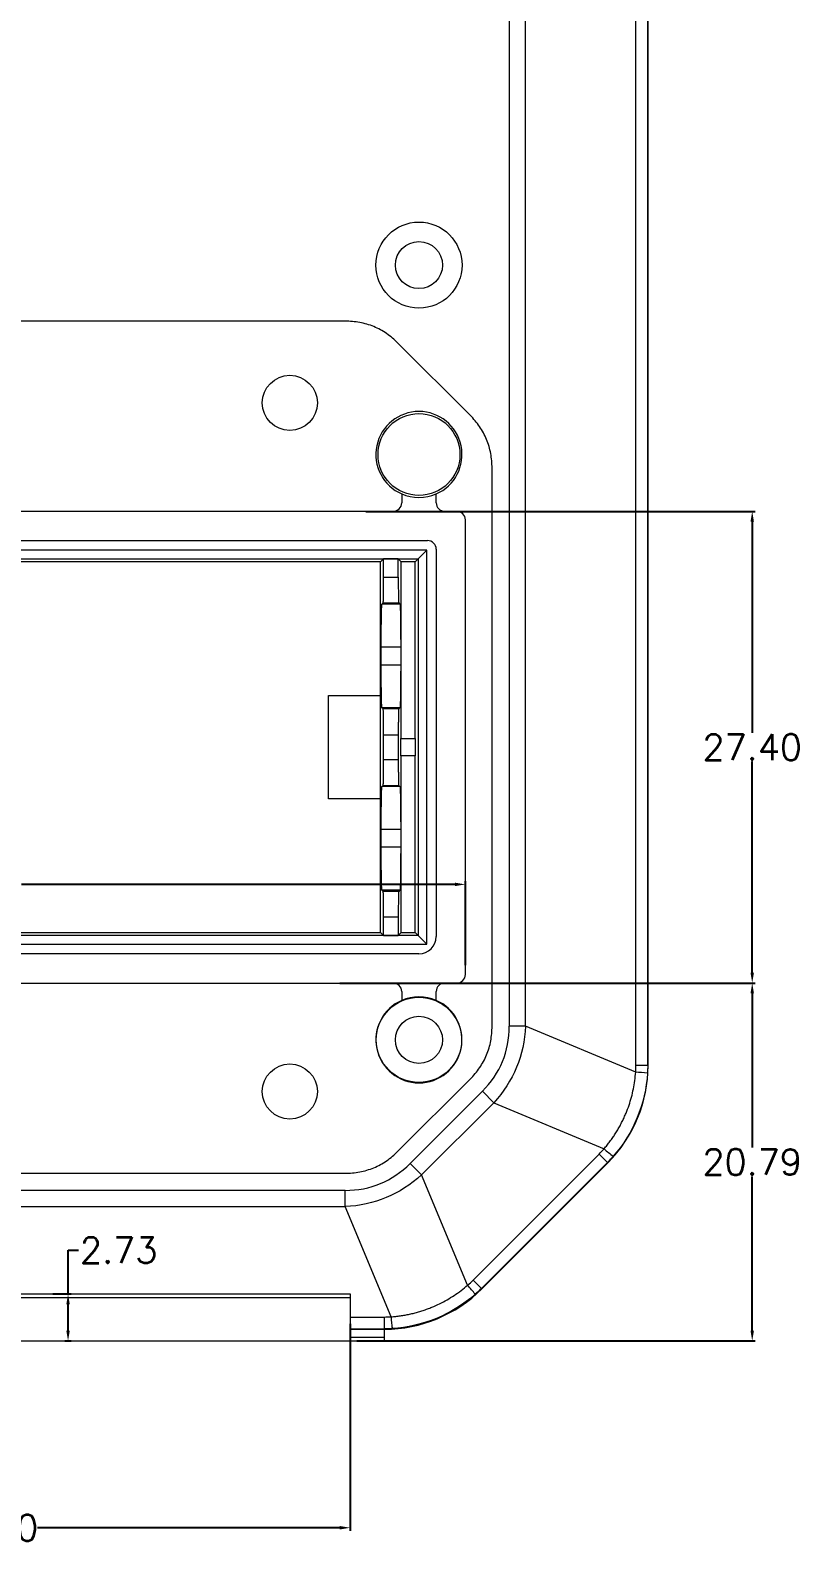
# Model space of a CAD drawing. Header units: inches. Extents: x 1153 to 4140, y 573 to 968.
# Drawn here: x 3318.3 to 3362.9, y 752.6 to 840.5 of the extents above; entities that cross this region are included whole.
import ezdxf

# ---------------------------------------------------------------- set-up
doc = ezdxf.new("R2010")
doc.units = ezdxf.units.IN
doc.styles.get("Standard").update_dxf_attribs({"font": 'txt', "bigfont": 'gbcbig.shx'})
doc.dimstyles.new('2', dxfattribs={"dimtxt": 1.5, "dimasz": 0.6, "dimexe": 0.18, "dimexo": 0.0625, "dimgap": 0.09, "dimtad": 0, "dimtih": 1, "dimtoh": 1, "dimzin": 0, "dimdsep": 46, "dimtxsty": 'Standard', "dimcen": 0, "dimadec": 0, "dimazin": 2, "dimtfac": 1, "dimtofl": 0, "dimtmove": 0, "dimatfit": 3, "dimfxl": 1, "dimtolj": 1, "dimtzin": 0, "dimarcsym": 0})

# ---------------------------------------------------------------- blocks, each defined once
blk = doc.blocks.new('*D243')
at = {"color": 0, "lineweight": -2, "transparency": 16777216}
for p, q in [((3288.138, 786.223), (3288.138, 791.1)), ((3288.738, 790.92), (3311.825, 790.92)), ((3342.938, 790.92), (3317.755, 790.92)), ((3343.538, 786.223), (3343.538, 791.1))]:
    blk.add_line(p, q, dxfattribs=at)
at = {"color": 0, "transparency": 16777216}
for points in [[(3288.738, 791.02), (3288.738, 790.82), (3288.138, 790.92)], [(3342.938, 791.02), (3342.938, 790.82), (3343.538, 790.92)]]:
    blk.add_solid(points, dxfattribs=at)
at = {"layer": 'Defpoints', "color": 0, "transparency": 16777216}
for p in [(3288.138, 790.92), (3288.138, 786.16), (3343.538, 786.16)]:
    blk.add_point(p, dxfattribs=at)
at = {"color": 0, "transparency": 16777216, "insert": (3314.79, 790.92), "char_height": 1.5, "attachment_point": 5}
blk.add_mtext('\\A1;55.40', dxfattribs=at)
blk = doc.blocks.new('*D244')
at = {"color": 0, "lineweight": -2, "transparency": 16777216}
for p, q in [((3336.241, 785.189), (3360.374, 785.189)), ((3360.194, 784.589), (3360.194, 775.634)), ((3360.194, 764.999), (3360.194, 773.954)), ((3337.227, 764.399), (3360.374, 764.399))]:
    blk.add_line(p, q, dxfattribs=at)
at = {"color": 0, "transparency": 16777216}
for points in [[(3360.094, 784.589), (3360.294, 784.589), (3360.194, 785.189)], [(3360.094, 764.999), (3360.294, 764.999), (3360.194, 764.399)]]:
    blk.add_solid(points, dxfattribs=at)
at = {"layer": 'Defpoints', "color": 0, "transparency": 16777216}
for p in [(3336.178, 785.189), (3337.165, 764.399), (3360.194, 764.399)]:
    blk.add_point(p, dxfattribs=at)
at = {"color": 0, "transparency": 16777216, "insert": (3360.194, 774.794), "char_height": 1.5, "attachment_point": 5}
blk.add_mtext('\\A1;20.79', dxfattribs=at)
blk = doc.blocks.new('*D245')
at = {"color": 0, "lineweight": -2, "transparency": 16777216}
for p, q in [((3337.761, 812.589), (3360.374, 812.589)), ((3360.194, 811.989), (3360.194, 799.729)), ((3360.194, 785.789), (3360.194, 798.049)), ((3337.761, 785.189), (3360.374, 785.189))]:
    blk.add_line(p, q, dxfattribs=at)
at = {"color": 0, "transparency": 16777216}
for points in [[(3360.094, 811.989), (3360.294, 811.989), (3360.194, 812.589)], [(3360.094, 785.789), (3360.294, 785.789), (3360.194, 785.189)]]:
    blk.add_solid(points, dxfattribs=at)
at = {"layer": 'Defpoints', "color": 0, "transparency": 16777216}
for p in [(3337.699, 812.589), (3360.194, 812.589), (3337.699, 785.189)]:
    blk.add_point(p, dxfattribs=at)
at = {"color": 0, "transparency": 16777216, "insert": (3360.194, 798.889), "char_height": 1.5, "attachment_point": 5}
blk.add_mtext('\\A1;27.40', dxfattribs=at)
blk = doc.blocks.new('*D248')
at = {"color": 0, "lineweight": -2, "transparency": 16777216}
for p, q in [((3336.838, 765.385), (3336.838, 753.369)), ((3294.838, 764.779), (3294.838, 753.369)), ((3295.438, 753.549), (3312.998, 753.549)), ((3336.238, 753.549), (3318.678, 753.549))]:
    blk.add_line(p, q, dxfattribs=at)
at = {"color": 0, "transparency": 16777216}
for points in [[(3295.438, 753.649), (3295.438, 753.449), (3294.838, 753.549)], [(3336.238, 753.649), (3336.238, 753.449), (3336.838, 753.549)]]:
    blk.add_solid(points, dxfattribs=at)
at = {"layer": 'Defpoints', "color": 0, "transparency": 16777216}
for p in [(3336.838, 765.447), (3294.838, 764.841), (3336.838, 753.549)]:
    blk.add_point(p, dxfattribs=at)
at = {"color": 0, "transparency": 16777216, "insert": (3315.838, 753.549), "char_height": 1.5, "attachment_point": 5}
blk.add_mtext('\\A1;42.00', dxfattribs=at)
blk = doc.blocks.new('*D249')
at = {"color": 0, "lineweight": -2, "transparency": 16777216}
for p, q in [((3320.457, 767.129), (3320.457, 769.669)), ((3320.457, 769.669), (3321.057, 769.669)), ((3319.57, 767.129), (3320.637, 767.129)), ((3320.457, 764.999), (3320.457, 766.529)), ((3320.269, 764.399), (3320.637, 764.399))]:
    blk.add_line(p, q, dxfattribs=at)
at = {"color": 0, "transparency": 16777216}
for points in [[(3320.357, 766.529), (3320.557, 766.529), (3320.457, 767.129)], [(3320.357, 764.999), (3320.557, 764.999), (3320.457, 764.399)]]:
    blk.add_solid(points, dxfattribs=at)
at = {"layer": 'Defpoints', "color": 0, "transparency": 16777216}
for p in [(3319.508, 767.129), (3320.457, 767.129), (3320.206, 764.399)]:
    blk.add_point(p, dxfattribs=at)
at = {"color": 0, "transparency": 16777216, "insert": (3323.397, 769.669), "char_height": 1.5, "attachment_point": 5}
blk.add_mtext('\\A1;2.73', dxfattribs=at)

msp = doc.modelspace()

# ---------------------------------------------------------------- linework, layer by layer
at = {"color": 7, "linetype": 'Continuous', "lineweight": 15}
for p, q in [((3353.438, 780.42), (3353.438, 873.36)), ((3354.123, 780.42), (3354.123, 873.36)), ((3354.146, 780.398), (3354.146, 873.383)), ((3346.083, 871.098), (3346.083, 782.683)), ((3347.027, 782.683), (3347.027, 871.098)), ((3336.545, 823.634), (3295.131, 823.634)), ((3343.814, 818.166), (3339.616, 822.364)), ((3345.083, 782.683), (3345.083, 815.096)), ((3339.838, 813.597), (3339.838, 813.607)), ((3339.838, 813.597), (3339.838, 813.089)), ((3341.838, 813.597), (3341.838, 813.607)), ((3341.838, 813.089), (3341.838, 813.597)), ((3339.338, 812.589), (3292.338, 812.589)), ((3343.038, 812.589), (3342.338, 812.589)), ((3343.538, 785.689), (3343.538, 812.089)), ((3341.286, 810.337), (3290.39, 810.337)), ((3290.838, 810.889), (3341.338, 810.889)), ((3340.786, 809.837), (3341.286, 810.337)), ((3341.286, 787.442), (3341.286, 810.337)), ((3341.838, 810.389), (3341.838, 787.889)), ((3290.89, 809.837), (3340.786, 809.837)), ((3338.611, 809.662), (3293.065, 809.662)), ((3338.786, 809.837), (3338.611, 809.662)), ((3338.611, 788.116), (3338.611, 809.662)), ((3339.637, 809.837), (3338.786, 809.837)), ((3338.786, 808.766), (3338.786, 809.837)), ((3339.811, 809.662), (3339.637, 809.837)), ((3339.637, 808.766), (3339.637, 809.837)), ((3340.611, 809.662), (3339.811, 809.662)), ((3339.811, 799.389), (3339.811, 809.662)), ((3340.786, 809.837), (3340.611, 809.662)), ((3340.611, 799.389), (3340.611, 809.662)), ((3340.786, 809.837), (3340.786, 787.942)), ((3338.786, 808.766), (3339.637, 808.766)), ((3338.689, 807.202), (3338.76, 807.266)), ((3339.733, 807.202), (3338.689, 807.202)), ((3338.76, 807.266), (3339.662, 807.266)), ((3339.662, 807.266), (3339.733, 807.202)), ((3338.646, 803.676), (3338.646, 804.703)), ((3339.776, 804.703), (3338.646, 804.703)), ((3339.776, 804.703), (3339.776, 803.676)), ((3338.646, 803.676), (3339.776, 803.676)), ((3335.588, 801.889), (3338.588, 801.889)), ((3335.588, 795.889), (3335.588, 801.889)), ((3338.588, 801.889), (3338.588, 795.889)), ((3338.76, 801.113), (3338.689, 801.176)), ((3339.733, 801.176), (3338.689, 801.176)), ((3339.662, 801.113), (3338.76, 801.113)), ((3339.733, 801.176), (3339.662, 801.113)), ((3338.786, 798.166), (3338.786, 799.613)), ((3338.786, 799.613), (3339.637, 799.613)), ((3339.637, 799.613), (3339.637, 798.166)), ((3339.776, 798.389), (3339.776, 799.389)), ((3339.776, 799.389), (3340.646, 799.389)), ((3340.646, 798.389), (3340.646, 799.389)), ((3338.786, 798.166), (3339.637, 798.166)), ((3340.646, 798.389), (3339.776, 798.389)), ((3339.811, 788.116), (3339.811, 798.389)), ((3340.611, 788.116), (3340.611, 798.389)), ((3338.689, 796.602), (3338.76, 796.666)), ((3339.733, 796.602), (3338.689, 796.602)), ((3338.76, 796.666), (3339.662, 796.666)), ((3339.662, 796.666), (3339.733, 796.602)), ((3338.588, 795.889), (3335.588, 795.889)), ((3338.646, 793.076), (3338.646, 794.103)), ((3339.776, 794.103), (3338.646, 794.103)), ((3339.776, 794.103), (3339.776, 793.076)), ((3339.776, 793.076), (3338.646, 793.076)), ((3338.76, 790.513), (3338.689, 790.576)), ((3339.733, 790.576), (3338.689, 790.576)), ((3339.662, 790.513), (3338.76, 790.513)), ((3339.733, 790.576), (3339.662, 790.513)), ((3339.637, 789.013), (3338.786, 789.013)), ((3338.786, 787.942), (3338.786, 789.013)), ((3339.637, 789.013), (3339.637, 787.942)), ((3290.39, 787.442), (3341.286, 787.442)), ((3340.786, 787.942), (3290.89, 787.942)), ((3293.065, 788.116), (3338.611, 788.116)), ((3338.611, 788.116), (3338.786, 787.942)), ((3338.786, 787.942), (3339.637, 787.942)), ((3339.637, 787.942), (3339.811, 788.116)), ((3339.811, 788.116), (3340.611, 788.116)), ((3340.786, 787.942), (3340.611, 788.116)), ((3340.786, 787.942), (3341.286, 787.442)), ((3340.838, 786.889), (3290.838, 786.889)), ((3292.338, 785.189), (3339.338, 785.189)), ((3339.838, 784.689), (3339.838, 784.182)), ((3341.838, 784.182), (3341.838, 784.689)), ((3342.338, 785.189), (3343.038, 785.189)), ((3339.838, 784.182), (3339.838, 784.172)), ((3341.838, 784.182), (3341.838, 784.172)), ((3347.027, 782.683), (3346.083, 782.683)), ((3353.426, 780.009), (3347.027, 782.683)), ((3353.438, 780.42), (3354.123, 780.42)), ((3354.146, 780.398), (3354.123, 780.42)), ((3339.616, 775.415), (3343.814, 779.613)), ((3344.521, 778.906), (3340.323, 774.707)), ((3345.187, 778.24), (3344.521, 778.906)), ((3340.988, 774.042), (3345.187, 778.24)), ((3345.187, 778.24), (3351.591, 775.564)), ((3351.296, 775.249), (3343.979, 767.933)), ((3351.781, 774.764), (3351.296, 775.249)), ((3295.131, 774.145), (3336.545, 774.145)), ((3340.988, 774.042), (3340.323, 774.707)), ((3344.464, 767.448), (3351.781, 774.764)), ((3351.803, 774.741), (3344.487, 767.425)), ((3351.781, 774.764), (3351.803, 774.741)), ((3343.665, 767.637), (3340.988, 774.042)), ((3336.545, 773.145), (3295.131, 773.145)), ((3336.545, 772.201), (3336.545, 773.145)), ((3295.131, 772.201), (3336.545, 772.201)), ((3339.219, 765.802), (3336.545, 772.201)), ((3294.838, 767.129), (3336.838, 767.129)), ((3336.838, 767.129), (3336.838, 765.79)), ((3344.464, 767.448), (3343.979, 767.933)), ((3344.487, 767.425), (3344.464, 767.448)), ((3294.838, 766.916), (3336.838, 766.916)), ((3336.838, 765.79), (3338.808, 765.79)), ((3336.838, 765.79), (3336.838, 765.105)), ((3338.808, 765.79), (3338.808, 765.105)), ((3336.838, 765.105), (3338.808, 765.105)), ((3336.838, 765.105), (3336.838, 765.1)), ((3336.838, 765.1), (3338.813, 765.1)), ((3336.838, 765.1), (3336.838, 765.091)), ((3336.838, 765.091), (3338.838, 765.091)), ((3336.838, 765.091), (3336.838, 764.591)), ((3338.838, 764.591), (3336.838, 764.591)), ((3336.838, 764.591), (3336.838, 764.408)), ((3338.813, 765.1), (3338.808, 765.105)), ((3338.838, 765.091), (3338.838, 765.1)), ((3338.838, 764.591), (3338.838, 765.091)), ((3338.838, 764.399), (3338.838, 764.591)), ((3292.838, 764.399), (3338.838, 764.399)), ((3294.838, 764.408), (3336.838, 764.408))]:
    msp.add_line(p, q, dxfattribs=at)
for centre, radius in [((3340.838, 826.89), 2.5), ((3340.838, 826.89), 1.367), ((3333.338, 818.889), 1.6), ((3340.838, 815.889), 2.378), ((3340.838, 781.89), 2.477), ((3340.838, 781.89), 1.367), ((3333.338, 778.889), 1.6)]:
    msp.add_circle(centre, radius, dxfattribs=at)
for centre, radius, start, end in [((3340.838, 815.889), 2.5, 293.57818, 246.42182), ((3339.338, 813.089), 0.5, 270, 0), ((3340.838, 815.889), 2.491, 246.33419, 293.66581), ((3342.338, 813.089), 0.5, 180, 270), ((3343.038, 812.089), 0.5, 0, 90), ((3341.338, 810.389), 0.5, 0, 90), ((3340.838, 787.889), 1, 270, 0), ((3343.038, 785.689), 0.5, 270, 0), ((3339.338, 784.689), 0.5, 0, 90), ((3342.338, 784.689), 0.5, 90, 180), ((3340.838, 781.89), 2.5, 113.57818, 66.42182), ((3340.838, 781.89), 2.491, 66.33419, 113.66581), ((3353.081, 771.983), 8.034, 82.64678, 87.54129), ((3356.849, 781.327), 7.801, 227.62829, 232.67359), ((3337.901, 762.379), 7.801, 37.32641, 42.37171), ((3347.245, 766.147), 8.034, 182.45871, 187.35322)]:
    msp.add_arc(centre, radius, start, end, dxfattribs=at)
for centre, major_axis, start_param, end_param in [((3346.145, 780.4), (-5.659, 5.659), 3.141593, 3.926839), ((3338.828, 773.083), (5.659, -5.659), 5.498856, 6.283185)]:
    msp.add_ellipse(centre, major_axis=major_axis, ratio=0.999695, start_param=start_param, end_param=end_param, dxfattribs=at)
for points, knots in [([(3339.616, 822.364), (3339.413, 822.567), (3339.195, 822.75), (3338.724, 823.075), (3338.474, 823.211), (3337.951, 823.426), (3337.675, 823.508), (3337.115, 823.61), (3336.832, 823.634), (3336.545, 823.634)], [0, 0, 0, 0, 0.25, 0.25, 0.5, 0.5, 0.75, 0.75, 1, 1, 1, 1]), ([(3345.083, 815.096), (3345.083, 815.382), (3345.059, 815.666), (3344.956, 816.229), (3344.876, 816.502), (3344.66, 817.024), (3344.522, 817.278), (3344.199, 817.746), (3344.016, 817.964), (3343.814, 818.166)], [0, 0, 0, 0, 0.25, 0.25, 0.5, 0.5, 0.75, 0.75, 1, 1, 1, 1]), ([(3338.76, 807.266), (3338.761, 807.268), (3338.762, 807.27), (3338.764, 807.285), (3338.766, 807.307), (3338.768, 807.338), (3338.77, 807.399), (3338.774, 807.512), (3338.778, 807.707), (3338.782, 807.944), (3338.784, 808.181), (3338.785, 808.395), (3338.786, 808.579), (3338.786, 808.703), (3338.786, 808.766)], [0, 0, 0, 0, 0.048389, 0.096354, 0.144164, 0.192091, 0.240402, 0.370123, 0.500071, 0.629785, 0.759725, 0.839874, 0.919546, 1, 1, 1, 1]), ([(3339.637, 808.766), (3339.637, 808.728), (3339.637, 808.654), (3339.637, 808.542), (3339.637, 808.432), (3339.638, 808.324), (3339.639, 808.159), (3339.641, 807.944), (3339.644, 807.707), (3339.648, 807.512), (3339.652, 807.387), (3339.656, 807.315), (3339.659, 807.276), (3339.661, 807.269), (3339.662, 807.266)], [0, 0, 0, 0, 0.048381, 0.096339, 0.144143, 0.192063, 0.240369, 0.370079, 0.500023, 0.62974, 0.759692, 0.839851, 0.919534, 1, 1, 1, 1]), ([(3338.646, 804.703), (3338.646, 804.755), (3338.646, 804.859), (3338.646, 805.014), (3338.647, 805.167), (3338.647, 805.319), (3338.648, 805.468), (3338.65, 805.725), (3338.653, 806.073), (3338.658, 806.468), (3338.665, 806.793), (3338.672, 807.001), (3338.678, 807.122), (3338.684, 807.187), (3338.687, 807.197), (3338.689, 807.202)], [0, 0, 0, 0, 0.040344, 0.080368, 0.120227, 0.160078, 0.200079, 0.240384, 0.370137, 0.500032, 0.629793, 0.759696, 0.839915, 0.919597, 1, 1, 1, 1]), ([(3339.733, 807.202), (3339.734, 807.201), (3339.736, 807.197), (3339.739, 807.18), (3339.741, 807.154), (3339.744, 807.118), (3339.747, 807.072), (3339.751, 806.977), (3339.757, 806.793), (3339.764, 806.468), (3339.769, 806.073), (3339.773, 805.678), (3339.775, 805.321), (3339.776, 805.014), (3339.776, 804.807), (3339.776, 804.703)], [0, 0, 0, 0, 0.04035, 0.08038, 0.120245, 0.160102, 0.200107, 0.240417, 0.370182, 0.500081, 0.629838, 0.759729, 0.839938, 0.919609, 1, 1, 1, 1]), ([(3338.689, 801.176), (3338.688, 801.178), (3338.686, 801.182), (3338.684, 801.199), (3338.681, 801.225), (3338.678, 801.261), (3338.676, 801.307), (3338.671, 801.402), (3338.665, 801.585), (3338.658, 801.911), (3338.653, 802.305), (3338.649, 802.7), (3338.647, 803.058), (3338.646, 803.365), (3338.646, 803.572), (3338.646, 803.676)], [0, 0, 0, 0, 0.04035, 0.08038, 0.120245, 0.160102, 0.200107, 0.240417, 0.370182, 0.500081, 0.629838, 0.759729, 0.839938, 0.919609, 1, 1, 1, 1]), ([(3339.776, 803.676), (3339.776, 803.624), (3339.776, 803.52), (3339.776, 803.365), (3339.775, 803.211), (3339.775, 803.06), (3339.774, 802.91), (3339.773, 802.654), (3339.769, 802.306), (3339.764, 801.911), (3339.757, 801.586), (3339.75, 801.378), (3339.744, 801.257), (3339.739, 801.192), (3339.735, 801.182), (3339.733, 801.176)], [0, 0, 0, 0, 0.040344, 0.080368, 0.120227, 0.160078, 0.200079, 0.240384, 0.370137, 0.500032, 0.629793, 0.759696, 0.839915, 0.919597, 1, 1, 1, 1]), ([(3338.786, 799.613), (3338.786, 799.65), (3338.786, 799.725), (3338.785, 799.837), (3338.785, 799.946), (3338.785, 800.055), (3338.784, 800.22), (3338.782, 800.435), (3338.778, 800.672), (3338.774, 800.867), (3338.77, 800.992), (3338.766, 801.064), (3338.763, 801.103), (3338.761, 801.109), (3338.76, 801.113)], [0, 0, 0, 0, 0.048381, 0.096339, 0.144143, 0.192063, 0.240369, 0.370079, 0.500023, 0.62974, 0.759692, 0.839851, 0.919534, 1, 1, 1, 1]), ([(3339.662, 801.113), (3339.662, 801.111), (3339.66, 801.108), (3339.658, 801.094), (3339.657, 801.071), (3339.655, 801.041), (3339.652, 800.98), (3339.648, 800.867), (3339.644, 800.672), (3339.641, 800.435), (3339.639, 800.198), (3339.637, 799.984), (3339.637, 799.8), (3339.637, 799.675), (3339.637, 799.613)], [0, 0, 0, 0, 0.048389, 0.096354, 0.144164, 0.192091, 0.240402, 0.370123, 0.500071, 0.629785, 0.759725, 0.839874, 0.919546, 1, 1, 1, 1]), ([(3338.76, 796.666), (3338.761, 796.668), (3338.762, 796.67), (3338.764, 796.685), (3338.766, 796.707), (3338.768, 796.738), (3338.77, 796.799), (3338.774, 796.912), (3338.778, 797.107), (3338.782, 797.344), (3338.784, 797.581), (3338.785, 797.795), (3338.786, 797.979), (3338.786, 798.103), (3338.786, 798.166)], [0, 0, 0, 0, 0.048389, 0.096354, 0.144164, 0.192091, 0.240402, 0.370123, 0.500071, 0.629785, 0.759725, 0.839874, 0.919546, 1, 1, 1, 1]), ([(3339.637, 798.166), (3339.637, 798.128), (3339.637, 798.054), (3339.637, 797.942), (3339.637, 797.832), (3339.638, 797.724), (3339.639, 797.559), (3339.641, 797.344), (3339.644, 797.107), (3339.648, 796.912), (3339.652, 796.787), (3339.656, 796.715), (3339.659, 796.676), (3339.661, 796.669), (3339.662, 796.666)], [0, 0, 0, 0, 0.048381, 0.096339, 0.144143, 0.192063, 0.240369, 0.370079, 0.500023, 0.62974, 0.759692, 0.839851, 0.919534, 1, 1, 1, 1]), ([(3338.646, 794.103), (3338.646, 794.155), (3338.646, 794.259), (3338.646, 794.414), (3338.647, 794.567), (3338.647, 794.719), (3338.648, 794.868), (3338.65, 795.125), (3338.653, 795.473), (3338.658, 795.868), (3338.665, 796.193), (3338.672, 796.401), (3338.678, 796.522), (3338.684, 796.587), (3338.687, 796.597), (3338.689, 796.602)], [0, 0, 0, 0, 0.040344, 0.080368, 0.120227, 0.160078, 0.200079, 0.240384, 0.370137, 0.500032, 0.629793, 0.759696, 0.839915, 0.919597, 1, 1, 1, 1]), ([(3339.733, 796.602), (3339.734, 796.601), (3339.736, 796.597), (3339.739, 796.58), (3339.741, 796.554), (3339.744, 796.518), (3339.747, 796.472), (3339.751, 796.377), (3339.757, 796.193), (3339.764, 795.868), (3339.769, 795.473), (3339.773, 795.078), (3339.775, 794.721), (3339.776, 794.414), (3339.776, 794.207), (3339.776, 794.103)], [0, 0, 0, 0, 0.04035, 0.08038, 0.120245, 0.160102, 0.200107, 0.240417, 0.370182, 0.500081, 0.629838, 0.759729, 0.839938, 0.919609, 1, 1, 1, 1]), ([(3338.689, 790.576), (3338.688, 790.578), (3338.686, 790.582), (3338.684, 790.599), (3338.681, 790.625), (3338.678, 790.661), (3338.676, 790.707), (3338.671, 790.802), (3338.665, 790.985), (3338.658, 791.311), (3338.653, 791.705), (3338.649, 792.1), (3338.647, 792.458), (3338.646, 792.765), (3338.646, 792.972), (3338.646, 793.076)], [0, 0, 0, 0, 0.04035, 0.08038, 0.120245, 0.160102, 0.200107, 0.240417, 0.370182, 0.500081, 0.629838, 0.759729, 0.839938, 0.919609, 1, 1, 1, 1]), ([(3339.776, 793.076), (3339.776, 793.024), (3339.776, 792.92), (3339.776, 792.765), (3339.775, 792.611), (3339.775, 792.46), (3339.774, 792.31), (3339.773, 792.054), (3339.769, 791.706), (3339.764, 791.311), (3339.757, 790.986), (3339.75, 790.778), (3339.744, 790.657), (3339.739, 790.592), (3339.735, 790.582), (3339.733, 790.576)], [0, 0, 0, 0, 0.0403442, 0.0803682, 0.1202272, 0.1600784, 0.2000789, 0.2403841, 0.3701372, 0.5000325, 0.6297932, 0.7596962, 0.8399147, 0.9195967, 1, 1, 1, 1]), ([(3338.786, 789.013), (3338.786, 789.05), (3338.786, 789.125), (3338.785, 789.237), (3338.785, 789.346), (3338.785, 789.455), (3338.784, 789.62), (3338.782, 789.835), (3338.778, 790.072), (3338.774, 790.267), (3338.77, 790.392), (3338.766, 790.464), (3338.763, 790.503), (3338.761, 790.509), (3338.76, 790.513)], [0, 0, 0, 0, 0.048381, 0.096339, 0.144143, 0.192063, 0.240369, 0.370079, 0.500023, 0.62974, 0.759692, 0.839851, 0.919534, 1, 1, 1, 1]), ([(3339.662, 790.513), (3339.662, 790.511), (3339.66, 790.508), (3339.658, 790.494), (3339.657, 790.471), (3339.655, 790.441), (3339.652, 790.38), (3339.648, 790.267), (3339.644, 790.072), (3339.641, 789.835), (3339.639, 789.598), (3339.637, 789.384), (3339.637, 789.2), (3339.637, 789.075), (3339.637, 789.013)], [0, 0, 0, 0, 0.048389, 0.096354, 0.144164, 0.192091, 0.240402, 0.370123, 0.500071, 0.629785, 0.759725, 0.839874, 0.919546, 1, 1, 1, 1]), ([(3343.814, 779.613), (3344.016, 779.815), (3344.2, 780.033), (3344.525, 780.505), (3344.66, 780.755), (3344.876, 781.277), (3344.957, 781.553), (3345.059, 782.113), (3345.083, 782.397), (3345.083, 782.683)], [0, 0, 0, 0, 0.25, 0.25, 0.5, 0.5, 0.75, 0.75, 1, 1, 1, 1]), ([(3353.426, 780.009), (3353.43, 780.078), (3353.437, 780.215), (3353.438, 780.352), (3353.438, 780.42)], [0, 0, 0, 0, 0.499982, 1, 1, 1, 1]), ([(3351.591, 775.564), (3351.65, 775.634), (3351.767, 775.773), (3351.933, 775.989), (3352.092, 776.209), (3352.242, 776.435), (3352.384, 776.666), (3352.517, 776.902), (3352.642, 777.143), (3352.759, 777.388), (3352.897, 777.705), (3353.044, 778.096), (3353.186, 778.563), (3353.298, 779.039), (3353.381, 779.521), (3353.411, 779.846), (3353.426, 780.009)], [0, 0, 0, 0, 0.055907, 0.111587, 0.167099, 0.222503, 0.27786, 0.333231, 0.388677, 0.444257, 0.500033, 0.6003, 0.700076, 0.799716, 0.899573, 1, 1, 1, 1]), ([(3336.545, 774.145), (3336.832, 774.145), (3337.116, 774.169), (3337.679, 774.272), (3337.952, 774.352), (3338.474, 774.568), (3338.727, 774.706), (3339.196, 775.029), (3339.413, 775.212), (3339.616, 775.415)], [0, 0, 0, 0, 0.25, 0.25, 0.5, 0.5, 0.75, 0.75, 1, 1, 1, 1]), ([(3352.119, 775.124), (3352.064, 775.062), (3351.954, 774.94), (3351.838, 774.823), (3351.781, 774.764)], [0, 0, 0, 0, 0.500103, 1, 1, 1, 1]), ([(3339.219, 765.802), (3339.31, 765.81), (3339.491, 765.825), (3339.761, 765.86), (3340.029, 765.903), (3340.295, 765.956), (3340.559, 766.018), (3340.82, 766.09), (3341.079, 766.171), (3341.336, 766.261), (3341.657, 766.387), (3342.038, 766.558), (3342.47, 766.787), (3342.886, 767.043), (3343.287, 767.324), (3343.538, 767.532), (3343.665, 767.637)], [0, 0, 0, 0, 0.055889, 0.111554, 0.167055, 0.222454, 0.27781, 0.333185, 0.388639, 0.444233, 0.500027, 0.600264, 0.700027, 0.799669, 0.899542, 1, 1, 1, 1]), ([(3338.808, 765.79), (3338.877, 765.791), (3339.014, 765.792), (3339.151, 765.799), (3339.219, 765.802)], [0, 0, 0, 0, 0.5000182, 1, 1, 1, 1]), ([(3339.278, 765.119), (3339.199, 765.115), (3339.043, 765.107), (3338.886, 765.105), (3338.808, 765.105)], [0, 0, 0, 0, 0.499936, 1, 1, 1, 1])]:
    msp.add_open_spline(points, degree=3, knots=knots, dxfattribs=at)
for points in [[(3344.521, 778.906), (3345.558, 779.943), (3346.083, 781.213), (3346.083, 782.683)], [(3347.027, 782.683), (3346.943, 780.989), (3346.324, 779.495), (3345.187, 778.24)], [(3354.123, 780.42), (3354.123, 780.264), (3354.119, 780.107), (3354.11, 779.951)], [(3354.11, 779.951), (3354.004, 778.173), (3353.296, 776.457), (3352.119, 775.124)], [(3351.296, 775.249), (3351.398, 775.351), (3351.496, 775.456), (3351.591, 775.564)], [(3336.545, 773.145), (3338.016, 773.145), (3339.285, 773.67), (3340.323, 774.707)], [(3340.988, 774.042), (3339.734, 772.905), (3338.24, 772.286), (3336.545, 772.201)], [(3344.105, 767.11), (3342.77, 765.931), (3341.053, 765.224), (3339.278, 765.119)], [(3343.665, 767.637), (3343.772, 767.732), (3343.877, 767.831), (3343.979, 767.933)], [(3344.464, 767.448), (3344.348, 767.331), (3344.228, 767.218), (3344.105, 767.11)], [(3338.813, 765.1), (3338.822, 765.1), (3338.83, 765.1), (3338.838, 765.1)]]:
    msp.add_open_spline(points, degree=3, dxfattribs=at)

# ---------------------------------------------------------------- dimensions: what is measured, and where the dimension line sits
for base, p1, p2, picture, middle in [((3360.194, 812.589), (3337.699, 785.189), (3337.699, 812.589), '*D245', (3360.194, 798.889)), ((3360.194, 764.399), (3336.178, 785.189), (3337.165, 764.399), '*D244', (3360.194, 774.794))]:
    dim = msp.add_linear_dim(base=base, p1=p1, p2=p2, angle=90, dimstyle='2')
    dim.commit()
    dim.dimension.update_dxf_attribs({"geometry": picture, "text_midpoint": middle})
dim = msp.add_linear_dim(base=(3288.138, 790.92), p1=(3343.538, 786.16), p2=(3288.138, 786.16), dimstyle='2')
dim.commit()
dim.dimension.update_dxf_attribs({"geometry": '*D243', "text_midpoint": (3314.79, 790.92), "dimtype": 160})
dim = msp.add_linear_dim(base=(3320.457, 767.129), p1=(3320.206, 764.399), p2=(3319.508, 767.129), angle=90, dimstyle='2')
dim.commit()
dim.dimension.update_dxf_attribs({"geometry": '*D249', "text_midpoint": (3323.397, 769.669), "dimtype": 160})
dim = msp.add_linear_dim(base=(3336.838, 753.549), p1=(3294.838, 764.841), p2=(3336.838, 765.447), dimstyle='2')
dim.commit()
dim.dimension.update_dxf_attribs({"geometry": '*D248', "text_midpoint": (3315.838, 753.549)})

doc.saveas('drawing.dxf')
